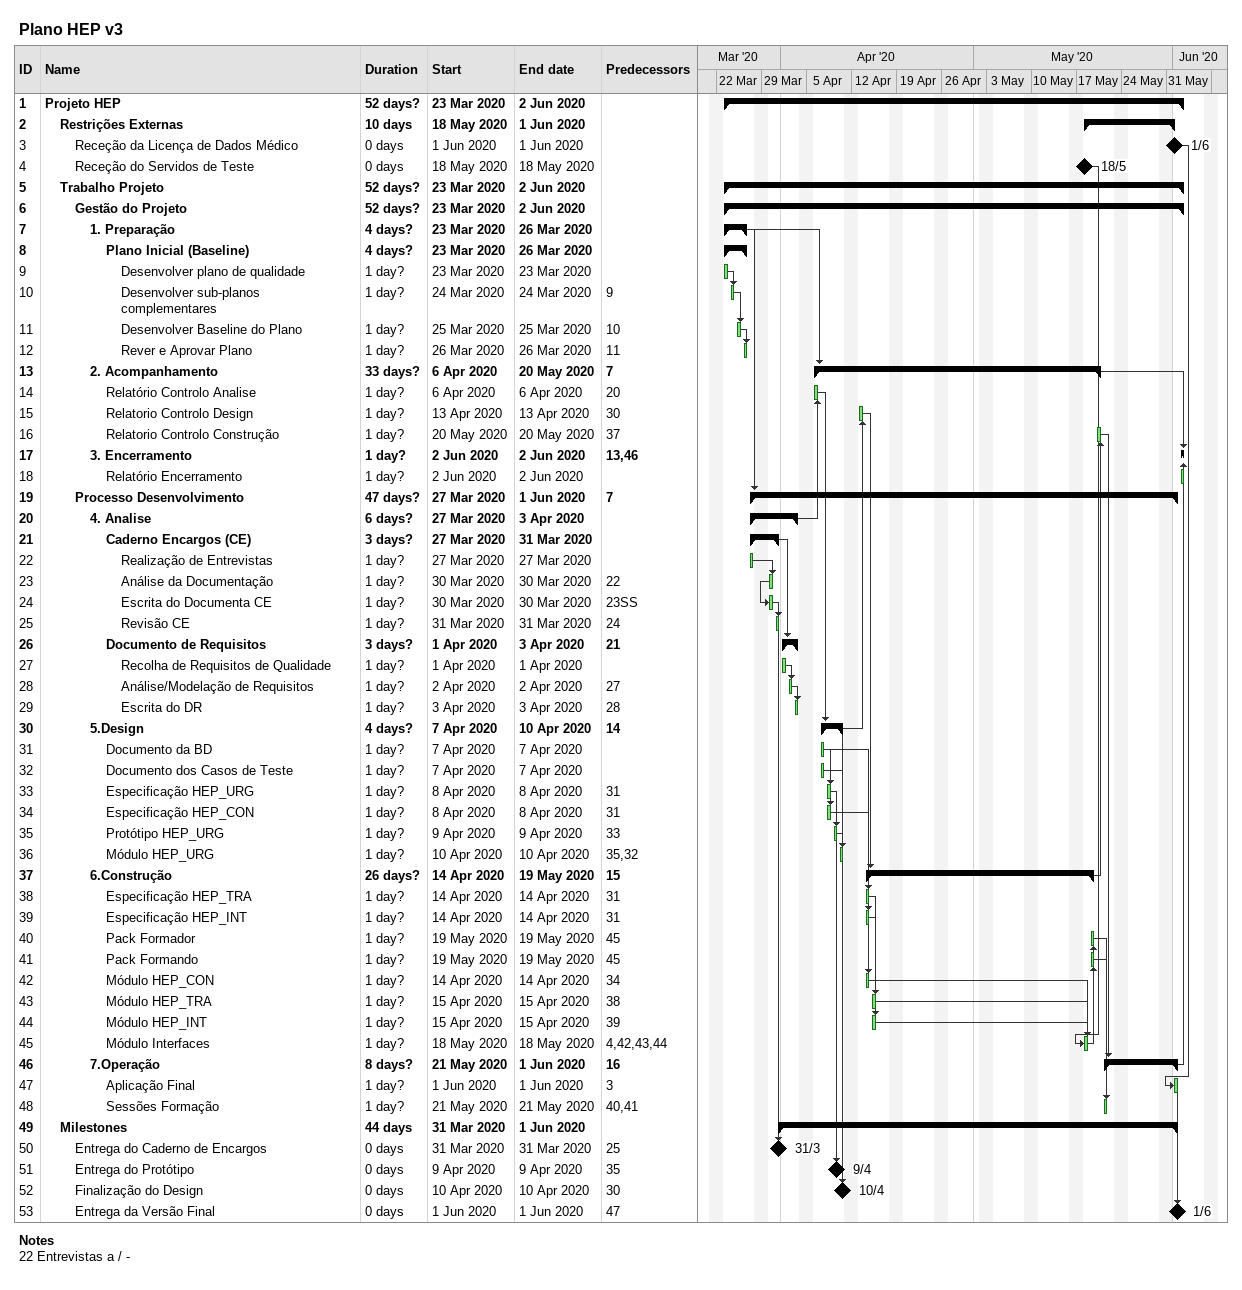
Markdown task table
Plano HEP v3

| ID | Level | Task | Duration | Start | Finish | Predecessors |
|---|---|---|---|---|---|---|
| 1 | 1 | **Projeto HEP** | 52d? | 2020-03-23 | 2020-06-02 |  |
| 2 | 2 | **Restrições Externas** | 10d | 2020-05-18 | 2020-06-01 |  |
| 3 | 3 | Receção da Licença de Dados Médico | 0d | 2020-06-01 | 2020-06-01 |  |
| 4 | 3 | Receção do Servidos de Teste | 0d | 2020-05-18 | 2020-05-18 |  |
| 5 | 2 | **Trabalho Projeto** | 52d? | 2020-03-23 | 2020-06-02 |  |
| 6 | 3 | **Gestão do Projeto** | 52d? | 2020-03-23 | 2020-06-02 |  |
| 7 | 4 | **1. Preparação** | 4d? | 2020-03-23 | 2020-03-26 |  |
| 8 | 5 | **Plano Inicial (Baseline)** | 4d? | 2020-03-23 | 2020-03-26 |  |
| 9 | 6 | Desenvolver plano de qualidade | 1d? | 2020-03-23 | 2020-03-23 |  |
| 10 | 6 | Desenvolver sub-planos complementares | 1d? | 2020-03-24 | 2020-03-24 | 9 |
| 11 | 6 | Desenvolver Baseline do Plano | 1d? | 2020-03-25 | 2020-03-25 | 10 |
| 12 | 6 | Rever e Aprovar Plano | 1d? | 2020-03-26 | 2020-03-26 | 11 |
| 13 | 4 | **2. Acompanhamento** | 33d? | 2020-04-06 | 2020-05-20 | 7 |
| 14 | 5 | Relatório Controlo Analise | 1d? | 2020-04-06 | 2020-04-06 | 20 |
| 15 | 5 | Relatorio Controlo Design | 1d? | 2020-04-13 | 2020-04-13 | 30 |
| 16 | 5 | Relatorio Controlo Construção | 1d? | 2020-05-20 | 2020-05-20 | 37 |
| 17 | 4 | **3. Encerramento** | 1d? | 2020-06-02 | 2020-06-02 | 13, 46 |
| 18 | 5 | Relatório Encerramento | 1d? | 2020-06-02 | 2020-06-02 |  |
| 19 | 3 | **Processo Desenvolvimento** | 47d? | 2020-03-27 | 2020-06-01 | 7 |
| 20 | 4 | **4. Analise** | 6d? | 2020-03-27 | 2020-04-03 |  |
| 21 | 5 | **Caderno Encargos (CE)** | 3d? | 2020-03-27 | 2020-03-31 |  |
| 22 | 6 | Realização de Entrevistas | 1d? | 2020-03-27 | 2020-03-27 |  |
| 23 | 6 | Análise da Documentação | 1d? | 2020-03-30 | 2020-03-30 | 22 |
| 24 | 6 | Escrita do Documenta CE | 1d? | 2020-03-30 | 2020-03-30 | 23SS |
| 25 | 6 | Revisão CE | 1d? | 2020-03-31 | 2020-03-31 | 24 |
| 26 | 5 | **Documento de Requisitos** | 3d? | 2020-04-01 | 2020-04-03 | 21 |
| 27 | 6 | Recolha de Requisitos de Qualidade | 1d? | 2020-04-01 | 2020-04-01 |  |
| 28 | 6 | Análise/Modelação de Requisitos | 1d? | 2020-04-02 | 2020-04-02 | 27 |
| 29 | 6 | Escrita do DR | 1d? | 2020-04-03 | 2020-04-03 | 28 |
| 30 | 4 | **5.Design** | 4d? | 2020-04-07 | 2020-04-10 | 14 |
| 31 | 5 | Documento da BD | 1d? | 2020-04-07 | 2020-04-07 |  |
| 32 | 5 | Documento dos Casos de Teste | 1d? | 2020-04-07 | 2020-04-07 |  |
| 33 | 5 | Especificação HEP_URG | 1d? | 2020-04-08 | 2020-04-08 | 31 |
| 34 | 5 | Especificação HEP_CON | 1d? | 2020-04-08 | 2020-04-08 | 31 |
| 35 | 5 | Protótipo HEP_URG | 1d? | 2020-04-09 | 2020-04-09 | 33 |
| 36 | 5 | Módulo HEP_URG | 1d? | 2020-04-10 | 2020-04-10 | 35, 32 |
| 37 | 4 | **6.Construção** | 26d? | 2020-04-14 | 2020-05-19 | 15 |
| 38 | 5 | Especificação HEP_TRA | 1d? | 2020-04-14 | 2020-04-14 | 31 |
| 39 | 5 | Especificação HEP_INT | 1d? | 2020-04-14 | 2020-04-14 | 31 |
| 40 | 5 | Pack Formador | 1d? | 2020-05-19 | 2020-05-19 | 45 |
| 41 | 5 | Pack Formando | 1d? | 2020-05-19 | 2020-05-19 | 45 |
| 42 | 5 | Módulo HEP_CON | 1d? | 2020-04-14 | 2020-04-14 | 34 |
| 43 | 5 | Módulo HEP_TRA | 1d? | 2020-04-15 | 2020-04-15 | 38 |
| 44 | 5 | Módulo HEP_INT | 1d? | 2020-04-15 | 2020-04-15 | 39 |
| 45 | 5 | Módulo Interfaces | 1d? | 2020-05-18 | 2020-05-18 | 4, 42, 43, 44 |
| 46 | 4 | **7.Operação** | 8d? | 2020-05-21 | 2020-06-01 | 16 |
| 47 | 5 | Aplicação Final | 1d? | 2020-06-01 | 2020-06-01 | 3 |
| 48 | 5 | Sessões Formação | 1d? | 2020-05-21 | 2020-05-21 | 40, 41 |
| 49 | 2 | **Milestones** | 44d | 2020-03-31 | 2020-06-01 |  |
| 50 | 3 | Entrega do Caderno de Encargos | 0d | 2020-03-31 | 2020-03-31 | 25 |
| 51 | 3 | Entrega do Protótipo | 0d | 2020-04-09 | 2020-04-09 | 35 |
| 52 | 3 | Finalização do Design | 0d | 2020-04-10 | 2020-04-10 | 30 |
| 53 | 3 | Entrega da Versão Final | 0d | 2020-06-01 | 2020-06-01 | 47 |

Notes
- 22: Entrevistas a / -
